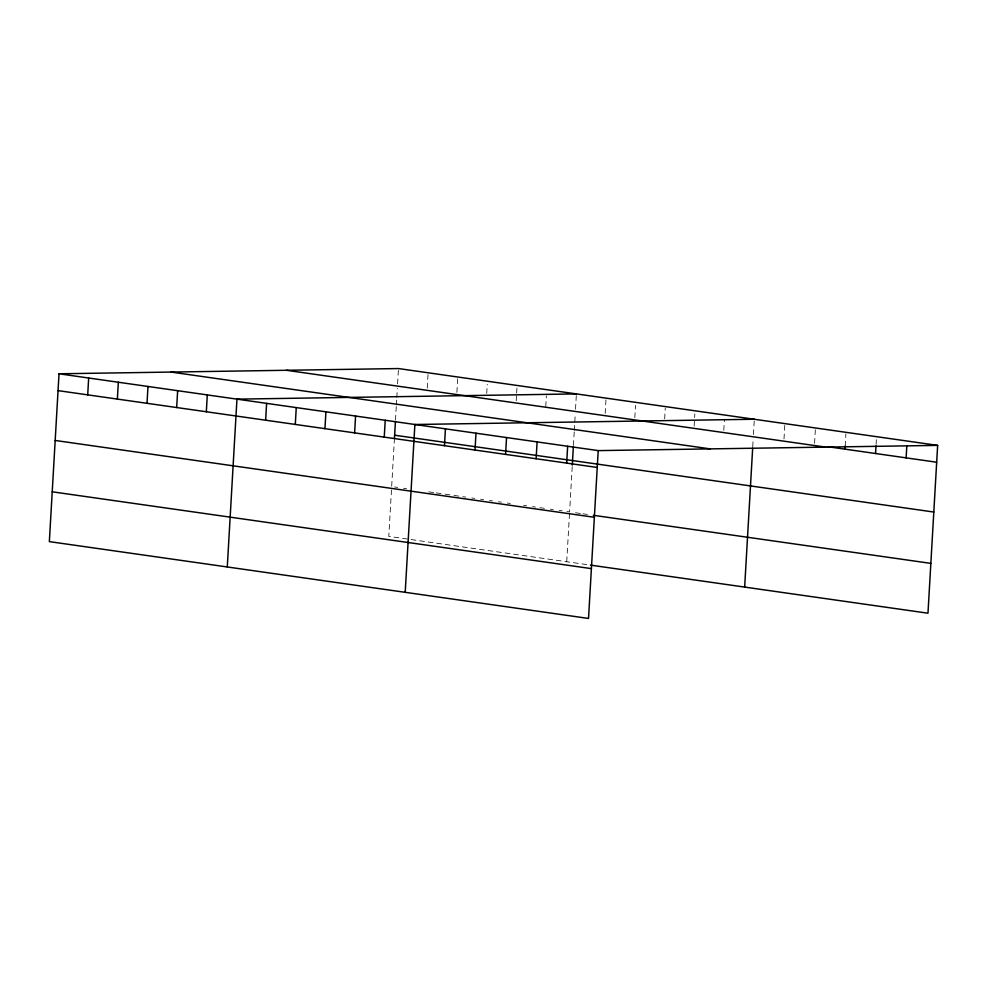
<?xml version="1.0" encoding="UTF-8"?>
<svg xmlns="http://www.w3.org/2000/svg" width="987" height="987" viewBox="0 0 987 987"><rect width="100%" height="100%" fill="white"/><g stroke="black" fill="none" stroke-linecap="round" stroke-linejoin="round"><path stroke-width="0.74" stroke-dasharray="4.93 3.7" d="M394.455 438.24L388.792 536.385L590.448 565.107M395.503 420.117L396.28 406.533M396.367 405.028L396.725 398.982M396.811 397.477L397.329 388.409M397.588 383.869L398.477 368.558M427.248 388.088L428.037 374.307M456.895 392.32L457.697 378.539M486.727 393.48L487.257 384.288M516.213 400.771L516.559 394.64M516.645 393.11L517.003 386.99M545.774 406.521L546.391 395.799M566.723 561.726L569.511 513.413M572.213 466.617L569.598 511.908L563.663 511.056M573.435 445.47L574.212 431.887M574.298 430.369L575.261 413.763M575.52 409.21L576.309 395.442M605.179 413.442L605.969 399.661M634.826 417.661L635.529 405.423M664.658 418.833L665.275 408.112M694.132 426.113L694.848 413.874M723.792 430.344L724.409 419.623M752.748 446.667L753.18 439.116M753.451 434.564L754.241 420.795M783.999 438.919L784.801 425.138M814.559 443.274L815.348 429.493M845.193 446.099L845.896 433.848M876.098 444.323L876.37 439.733M394.64 486.973L397.601 487.405M403.535 488.244L406.496 488.664M428.74 491.834L434.675 492.686M436.155 492.895L443.57 493.944M445.051 494.166L450.985 495.005M453.946 495.425L461.361 496.486M462.841 496.695L465.802 497.115M471.737 497.966L474.698 498.386M480.632 499.225L483.605 499.656M489.527 500.495L492.501 500.915M498.423 501.766L501.396 502.186M507.318 503.037L510.291 503.456M523.628 505.356L526.602 505.776M532.536 506.627L535.497 507.047M539.938 507.676L544.392 508.317M550.327 509.156L553.288 509.588M559.222 510.427L562.183 510.847M575.532 512.746L581.454 513.598M582.947 513.808L587.388 514.437"/><path stroke-width="1.48" d="M59.023 373.789L49.35 541.616L588.523 618.442L598.208 450.615L59.023 373.789L398.477 368.558L937.65 445.384L927.977 613.211L590.448 565.107M87.707 394.862L88.682 378.021M117.367 399.081L118.341 382.24M147.014 403.313L147.988 386.472M176.673 407.532L177.648 390.692M206.332 411.764L207.295 394.923M227.281 566.97L236.954 399.143L576.408 393.912M265.639 420.215L266.613 403.375M295.298 424.435L296.26 407.594M324.945 428.666L325.92 411.826M354.604 432.886L355.579 416.045M384.251 437.118L385.226 420.277M394.455 438.24L395.417 421.634M405.201 592.323L414.885 424.496L754.327 419.253M444.471 445.692L445.433 428.851M475.018 450.047L475.993 433.207M505.566 454.402L506.541 437.562M536.126 458.758L537.101 441.917M566.674 463.113L567.648 446.272M572.3 465.099L573.336 446.988M744.654 587.08L752.662 448.184M845.02 449.159L845.193 446.099M875.568 453.514L876.012 445.865M906.128 457.869L906.831 445.618M598.208 450.615L937.65 445.384M827.562 446.667L936.675 462.224M286.452 370.285L825.638 447.111M171.047 372.062L710.221 448.888M394.627 435.218L933.801 512.043M58.06 390.63L597.234 467.456M593.323 515.288L930.852 563.38M55.186 440.461L594.359 517.287M52.225 491.797L591.398 568.623"/></g></svg>
